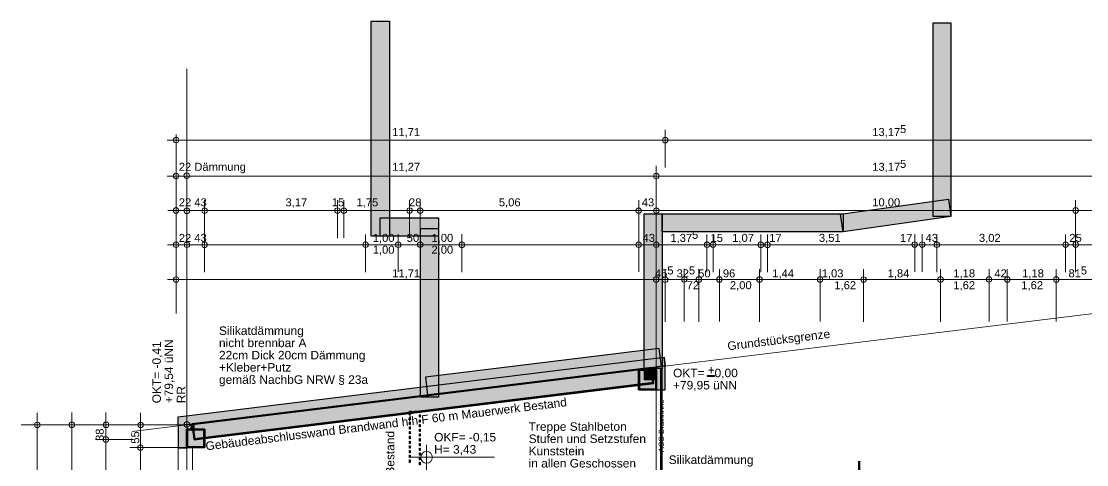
# Model space of a CAD drawing. Header units: millimetres. Extents: x 1001 to 41669, y -154 to 29734.
# Drawn here: x 1001 to 26367, y 19166 to 29734 of the extents above; entities that cross this region are included whole.
import ezdxf

# ---------------------------------------------------------------- set-up
doc = ezdxf.new("R2010")
doc.units = ezdxf.units.MM
doc.header["$LTSCALE"] = 50
doc.linetypes.add('PDF_564-4_176-4_70-6_176-4', pattern=[987.8, 564.4, -176.4, 70.6, -176.4])
for name, color, linetype in [('00_Wand_Bestand', 7, 'Continuous'), ('01_Daemmung_neu', 9, 'Continuous'), ('02_Grundstuecksgrenze', 8, 'Continuous'), ('05_Linien_stark', 7, 'Continuous'), ('07_Bemassung', 6, 'Continuous'), ('08_Schnittlinie', 1, 'Continuous'), ('10_Text', 7, 'Continuous')]:
    doc.layers.add(name, color=color, linetype=linetype)
doc.styles.add('PLAN', font='arial.ttf')

msp = doc.modelspace()

# ---------------------------------------------------------------- hatches: boundary and pattern name
at = {"layer": '00_Wand_Bestand'}
for points in [[(5067, 20142), (5114, 19760), (16059, 21104), (16012, 21486)], [(15696, 21435), (16126, 21435), (16126, 20949), (15696, 20949)], [(16118, 21486), (16118, 21189), (15839, 21189), (15839, 21462)], [(17342, 21292), (17507, 21292), (17507, 21271), (17342, 21271)], [(5055, 20134), (5109, 20134), (5109, 19985), (5055, 19985)], [(4938, 20016), (5368, 20016), (5368, 19573), (4938, 19573)]]:
    msp.add_hatch(color=7, dxfattribs=at).paths.add_polyline_path(points)
at = {"layer": '01_Daemmung_neu'}
for points in [[(16330, 21516), (4735, 20092), (4733, 20307), (16304, 21728)], [(16331, 20949), (16331, 21524), (16117, 21500), (16117, 20949)], [(4948, 19568), (4948, 20127), (4734, 20103), (4734, 19568)]]:
    msp.add_hatch(color=7, dxfattribs=at).paths.add_polyline_path(points)
at = {"layer": '02_Grundstuecksgrenze'}
for points in [[(9334, 29734), (9764, 29734), (9764, 24615), (9334, 24615)], [(22710, 29700), (23133, 29700), (23133, 25080), (22710, 25080)], [(23135, 25078), (20567, 24717), (20508, 25136), (23076, 25497)], [(15832, 25145), (16262, 25145), (16262, 21461), (15832, 21461)], [(16262, 25145), (20568, 25145), (20568, 24715), (16262, 24715)], [(9542, 25046), (10933, 25046), (10933, 24616), (9542, 24616)], [(10502, 24796), (10931, 24796), (10931, 20776), (10502, 20776)], [(16190, 21938), (10621, 21254), (10673, 20827), (16242, 21511)]]:
    msp.add_hatch(color=7, dxfattribs=at).paths.add_polyline_path(points)

# ---------------------------------------------------------------- linework, layer by layer
at = {"layer": '00_Wand_Bestand'}
for points in [[(5067, 20142), (5114, 19760), (16059, 21104), (16012, 21486)], [(15696, 21435), (16126, 21435), (16126, 20949), (15696, 20949)], [(16118, 21486), (16118, 21189), (15839, 21189), (15839, 21462)], [(17342, 21292), (17507, 21292), (17507, 21271), (17342, 21271)], [(5055, 20134), (5109, 20134), (5109, 19985), (5055, 19985)], [(4938, 20016), (5368, 20016), (5368, 19573), (4938, 19573)]]:
    msp.add_lwpolyline(points, close=True, dxfattribs=at)
at = {"layer": '01_Daemmung_neu'}
for points in [[(16330, 21516), (4735, 20092), (4733, 20307), (16304, 21728)], [(16331, 20949), (16331, 21524), (16117, 21500), (16117, 20949)], [(4948, 19568), (4948, 20127), (4734, 20103), (4734, 19568)]]:
    msp.add_lwpolyline(points, close=True, dxfattribs=at)
at = {"layer": '02_Grundstuecksgrenze'}
for points in [[(9334, 29734), (9764, 29734), (9764, 24615), (9334, 24615)], [(22710, 29700), (23133, 29700), (23133, 25080), (22710, 25080)], [(23135, 25078), (20567, 24717), (20508, 25136), (23076, 25497)], [(15832, 25145), (16262, 25145), (16262, 21461), (15832, 21461)], [(16262, 25145), (20568, 25145), (20568, 24715), (16262, 24715)], [(9542, 25046), (10933, 25046), (10933, 24616), (9542, 24616)], [(10502, 24796), (10931, 24796), (10931, 20776), (10502, 20776)], [(16190, 21938), (10621, 21254), (10673, 20827), (16242, 21511)]]:
    msp.add_lwpolyline(points, close=True, dxfattribs=at)
at = {"layer": '05_Linien_stark', "lineweight": 15}
for p, q in [((16332, 27146), (16332, 26246)), ((16332, 27146), (16332, 26246)), ((16332, 27146), (16332, 26246)), ((16332, 27146), (16332, 26246)), ((5365, 25470), (5365, 24570)), ((8528, 25468), (8528, 24568)), ((8528, 25468), (8528, 24568)), ((8681, 25470), (8681, 24570)), ((10245, 25473), (10245, 24574)), ((10497, 25471), (10497, 24572)), ((15701, 25470), (15701, 24571)), ((26103, 25470), (26103, 24570)), ((26103, 25470), (26103, 24570)), ((26103, 25470), (26103, 24570)), ((26103, 25470), (26103, 24570)), ((5366, 24655), (5366, 23755)), ((9198, 24654), (9198, 23755)), ((9972, 24659), (9972, 23760)), ((10498, 24656), (10498, 23757)), ((11488, 24657), (11488, 23758)), ((15701, 24659), (15701, 23759)), ((17326, 24655), (17326, 23755)), ((17326, 24655), (17326, 23755)), ((17326, 24655), (17326, 23755)), ((17326, 24655), (17326, 23755)), ((17471, 24656), (17471, 23757)), ((17471, 24656), (17471, 23757)), ((17471, 24656), (17471, 23757)), ((17471, 24656), (17471, 23757)), ((18608, 24652), (18608, 23752)), ((18608, 24652), (18608, 23752)), ((18608, 24652), (18608, 23752)), ((18608, 24652), (18608, 23752)), ((18768, 24652), (18768, 23753)), ((18768, 24652), (18768, 23753)), ((18768, 24652), (18768, 23753)), ((18768, 24652), (18768, 23753)), ((22271, 24659), (22271, 23759)), ((22271, 24659), (22271, 23759)), ((22271, 24659), (22271, 23759)), ((22271, 24659), (22271, 23759)), ((22450, 24659), (22450, 23759)), ((22450, 24659), (22450, 23759)), ((22450, 24659), (22450, 23759)), ((22450, 24659), (22450, 23759)), ((22799, 24654), (22799, 23754)), ((22799, 24654), (22799, 23754)), ((22799, 24654), (22799, 23754)), ((22799, 24654), (22799, 23754)), ((25863, 24656), (25863, 23757)), ((25863, 24656), (25863, 23757)), ((25863, 24656), (25863, 23757)), ((25863, 24656), (25863, 23757)), ((26104, 24657), (26104, 23758)), ((26104, 24657), (26104, 23758)), ((26104, 24657), (26104, 23758)), ((26104, 24657), (26104, 23758)), ((3640, 19960), (34329, 23728)), ((16331, 23824), (16331, 22569)), ((16786, 23831), (16786, 22577)), ((17132, 23829), (17132, 22574)), ((17621, 23830), (17621, 22576)), ((18577, 23829), (18577, 22574)), ((20019, 23830), (20019, 22576)), ((21054, 23828), (21054, 22573)), ((22885, 23829), (22885, 22574)), ((24043, 23830), (24043, 22576)), ((24477, 23830), (24477, 22576)), ((25642, 23830), (25642, 22576)), ((2770, 19767), (3669, 19767)), ((2770, 19767), (3669, 19767)), ((2770, 19767), (3669, 19767)), ((2770, 19767), (3669, 19767)), ((3589, 19573), (4844, 19573)), ((10650, 19643), (10650, 19043))]:
    msp.add_line(p, q, dxfattribs=at)
at = {"layer": '05_Linien_stark', "lineweight": 18}
for points in [[(16325, 21520), (4739, 20097), (4738, 20303), (16300, 21723)], [(16326, 20953), (16326, 21520), (16122, 21496), (16122, 20953)], [(4943, 19573), (4943, 20122), (4739, 20099), (4739, 19573)], [(4739, 19577), (5076, 19577), (5076, 17071), (4739, 17071)]]:
    msp.add_lwpolyline(points, close=True, dxfattribs=at)
at = {"layer": '05_Linien_stark', "lineweight": 50}
for points in [[(5080, 20132), (5124, 19773), (16046, 21114), (16002, 21473)], [(15708, 21424), (16115, 21424), (16115, 20961), (15708, 20961)], [(4950, 20005), (5357, 20005), (5357, 19584), (4950, 19584)]]:
    msp.add_lwpolyline(points, close=True, dxfattribs=at)
at = {"layer": '05_Linien_stark', "lineweight": 211}
msp.add_lwpolyline([(16247, 18462), (16247, 21457), (16238, 21450), (16238, 18462)], close=True, dxfattribs=at)
at = {"layer": '05_Linien_stark', "lineweight": 18}
msp.add_circle((10650, 19342), 140, dxfattribs=at)
at = {"layer": '07_Bemassung', "lineweight": 15}
for p, q in [((4944, 3633), (4944, 28601)), ((4477, 26903), (30079, 26903)), ((4686, 27036), (4686, 22773)), ((16119, 26290), (16119, 25391)), ((16119, 26290), (16119, 25391)), ((16119, 26290), (16119, 25391)), ((16119, 26290), (16119, 25391)), ((4477, 26046), (33512, 26046)), ((16119, 3586), (16119, 25755)), ((16118, 25469), (16118, 24570)), ((4486, 25221), (33516, 25221)), ((16118, 24657), (16118, 23758)), ((4485, 24409), (33519, 24409)), ((16118, 23830), (16118, 22575)), ((4482, 23580), (30337, 23580)), ((1377, 6359), (1377, 20405)), ((2202, 6361), (2202, 20410)), ((3015, 6355), (3015, 20407)), ((3843, 6356), (3843, 20405)), ((1001, 20113), (4844, 20113)), ((10271, 19343), (12269, 19343))]:
    msp.add_line(p, q, dxfattribs=at)
at = {"layer": '07_Bemassung'}
for points in [[(10246, 20441), (10303, 20441), (10303, 20427), (10246, 20427)], [(10246, 20407), (10260, 20407), (10260, 20351), (10246, 20351)], [(10246, 20295), (10260, 20295), (10260, 20238), (10246, 20238)], [(10359, 20441), (10416, 20441), (10416, 20427), (10359, 20427)], [(10496, 20409), (10496, 20441), (10472, 20441), (10472, 20427), (10482, 20427), (10482, 20418), (10482, 20409)], [(10482, 20352), (10496, 20352), (10496, 20296), (10482, 20296)], [(10246, 20182), (10260, 20182), (10260, 20125), (10246, 20125)], [(10246, 20069), (10260, 20069), (10260, 20012), (10246, 20012)], [(10482, 20239), (10496, 20239), (10496, 20183), (10482, 20183)], [(10482, 20126), (10496, 20126), (10496, 20070), (10482, 20070)], [(10246, 19956), (10260, 19956), (10260, 19899), (10246, 19899)], [(10246, 19843), (10260, 19843), (10260, 19787), (10246, 19787)], [(10482, 20014), (10496, 20014), (10496, 19957), (10482, 19957)], [(10482, 19901), (10496, 19901), (10496, 19844), (10482, 19844)], [(10482, 19788), (10496, 19788), (10496, 19731), (10482, 19731)], [(10246, 19730), (10260, 19730), (10260, 19674), (10246, 19674)], [(10246, 19617), (10260, 19617), (10260, 19561), (10246, 19561)], [(10482, 19675), (10496, 19675), (10496, 19618), (10482, 19618)], [(10482, 19562), (10496, 19562), (10496, 19506), (10482, 19506)], [(10246, 19504), (10260, 19504), (10260, 19448), (10246, 19448)], [(10246, 19391), (10260, 19391), (10260, 19335), (10246, 19335)], [(10246, 19279), (10260, 19279), (10260, 19222), (10246, 19222)], [(10482, 19449), (10496, 19449), (10496, 19393), (10482, 19393)], [(10482, 19336), (10496, 19336), (10496, 19280), (10482, 19280)], [(10482, 19223), (10496, 19223), (10496, 19167), (10482, 19167)]]:
    msp.add_lwpolyline(points, close=True, dxfattribs=at)
at = {"layer": '07_Bemassung', "lineweight": 50}
msp.add_lwpolyline([(5066, 20123), (5097, 20123), (5097, 19996), (5066, 19996)], close=True, dxfattribs=at)
at = {"layer": '07_Bemassung', "lineweight": 18}
for centre in [(4687, 26903), (16332, 26900), (16332, 26900), (4686, 26047), (4940, 26054), (16119, 26045), (16119, 26045), (4685, 25225), (4943, 25217), (5365, 25221), (8528, 25222), (8681, 25220), (10245, 25223), (10497, 25221), (15700, 25220), (16119, 25220), (26103, 25224), (26103, 25224), (4687, 24409), (4944, 24409), (5365, 24406), (9198, 24408), (9974, 24409), (10498, 24411), (11490, 24407), (15700, 24409), (16118, 24409), (17327, 24409), (17327, 24409), (17471, 24411), (17471, 24411), (18608, 24406), (18608, 24406), (18768, 24406), (18768, 24406), (22271, 24413), (22271, 24413), (22451, 24413), (22451, 24413), (22799, 24408), (22799, 24408), (25864, 24411), (25864, 24411), (26104, 24412), (26104, 24412), (4687, 23578), (16117, 23581), (16331, 23575), (16786, 23583), (17132, 23580), (17620, 23581), (18577, 23580), (20019, 23581), (21054, 23579), (22885, 23580), (24042, 23582), (24477, 23581), (25641, 23581), (1381, 20114), (2204, 20116), (3019, 20116), (3843, 20113), (4943, 20124), (3015, 19768), (3015, 19768), (3838, 19573)]:
    msp.add_circle(centre, 65.8, dxfattribs=at)
at = {"layer": '07_Bemassung', "lineweight": 9}
msp.add_circle((4996, 20074), 50.6, dxfattribs=at)
at = {"layer": '08_Schnittlinie', "linetype": 'PDF_564-4_176-4_70-6_176-4', "lineweight": 70}
msp.add_line((20950, 14585), (20950, 19250), dxfattribs=at)

# ---------------------------------------------------------------- texts
at = {"layer": '07_Bemassung', "style": 'PLAN'}
for s, height, p in [('11,71', 190.5, (9831, 26999)), ('13,17', 190.5, (21261, 26999)), ('5', 190, (21923, 27070)), ('5', 190, (21923, 26241)), ('11,27', 190.5, (9831, 26171)), ('13,17', 190.5, (21261, 26171)), ('3,17', 190.5, (7291, 25324)), ('15', 190.5, (8394, 25324)), ('1,75', 190.5, (8982, 25324)), ('28', 190.5, (10232, 25324)), ('5,06', 190.5, (12371, 25324)), ('43', 190.5, (15773, 25324)), ('10,00', 190.5, (21261, 25324)), ('1,00', 190.5, (9369, 24477)), ('50', 190.5, (10178, 24477)), ('1,00', 190.5, (10767, 24477)), ('43', 190.5, (15793, 24477)), ('1,37', 190.5, (16455, 24477)), ('5', 190, (16970, 24548)), ('15', 190.5, (17411, 24477)), ('1,07', 190.5, (17926, 24477)), ('17', 190.5, (18808, 24477)), ('3,51', 190.5, (19991, 24477)), ('17', 190.5, (21922, 24477)), ('43', 190.5, (22531, 24477)), ('3,02', 190.5, (23801, 24477)), ('25', 190.5, (25953, 24477)), ('1,00', 190.5, (9369, 24195)), ('2,00', 190.5, (10766, 24195)), ('5 ', 190.5, (16381, 23701)), ('5 ', 190.5, (16896, 23701)), ('5', 190, (26227, 23701)), ('11,71', 190.5, (9831, 23631)), ('45', 190.5, (16087, 23631)), ('32', 190.5, (16602, 23631)), ('50', 190.5, (17117, 23631)), ('96', 190.5, (17705, 23631)), ('1,44', 190.5, (18881, 23631)), ('1,03', 190.5, (20058, 23631)), ('1,84', 190.5, (21628, 23631)), ('1,18', 190.5, (23192, 23631)), ('42', 190.5, (24168, 23631)), ('1,18', 190.5, (24830, 23631)), ('81', 190.5, (25933, 23631)), ('72', 190.5, (16842, 23349)), ('2,00', 190.5, (17872, 23349)), ('1,62', 190.5, (20358, 23349)), ('1,62', 190.5, (23192, 23349)), ('1,62', 190.5, (24810, 23349))]:
    msp.add_text(s, height=height, dxfattribs=at).set_placement(p)
for s, p in [('38', (2963, 19733)), ('55', (3809, 19667))]:
    msp.add_text(s, height=190.5, rotation=90, dxfattribs=at).set_placement(p)
at = {"layer": '10_Text', "style": 'PLAN'}
for s, height, p in [('22 Dämmung', 190.5, (4751, 26171)), ('22 43', 190.5, (4751, 25324)), ('22 43', 190.5, (4751, 24477)), ('Silikatdämmung', 203.2, (5708, 22259)), ('nicht brennbar A', 203.2, (5708, 21968)), ('22cm Dick 20cm Dämmung', 203.2, (5708, 21676)), ('+Kleber+Putz', 203.2, (5708, 21385)), ('gemäß NachbG NRW § 23a', 203.2, (5708, 21093)), ('OKT= ', 203.2, (16518, 21251)), ('+', 203, (17342, 21322)), ('0,00', 203.2, (17507, 21251)), ('+79,95 üNN', 203.2, (16518, 20960)), ('Treppe Stahlbeton', 203.2, (13080, 19974)), ('OKF= -0,15', 203.2, (10831, 19721)), ('Stufen und Setzstufen', 203.2, (13080, 19683)), ('H= 3,43', 203.2, (10831, 19429)), ('Kunststein', 203.2, (13080, 19391)), ('in allen Geschossen', 203.2, (13080, 19100)), ('Silikatdämmung', 203.2, (16415, 19183))]:
    msp.add_text(s, height=height, dxfattribs=at).set_placement(p)
for s, height, rotation, p in [('Grundstücksgrenze', 203.2, 7, (17824, 21891)), ('OKT= -0,41', 203.2, 90, (4324, 20631)), ('+79,54 üNN', 203.2, 90, (4615, 20631)), ('RR', 203.2, 90, (4907, 20631)), ('Gebäudeabschlusswand Brandwand hfh F 60 m Mauerwerk Bestand', 203.2, 7, (5401, 19507)), ('ACO Drainrinne', 127, 90, (16302, 19466)), ('Unterzug Bestand', 203.2, 90, (9883, 17699))]:
    msp.add_text(s, height=height, rotation=rotation, dxfattribs=at).set_placement(p)

doc.saveas('drawing.dxf')
